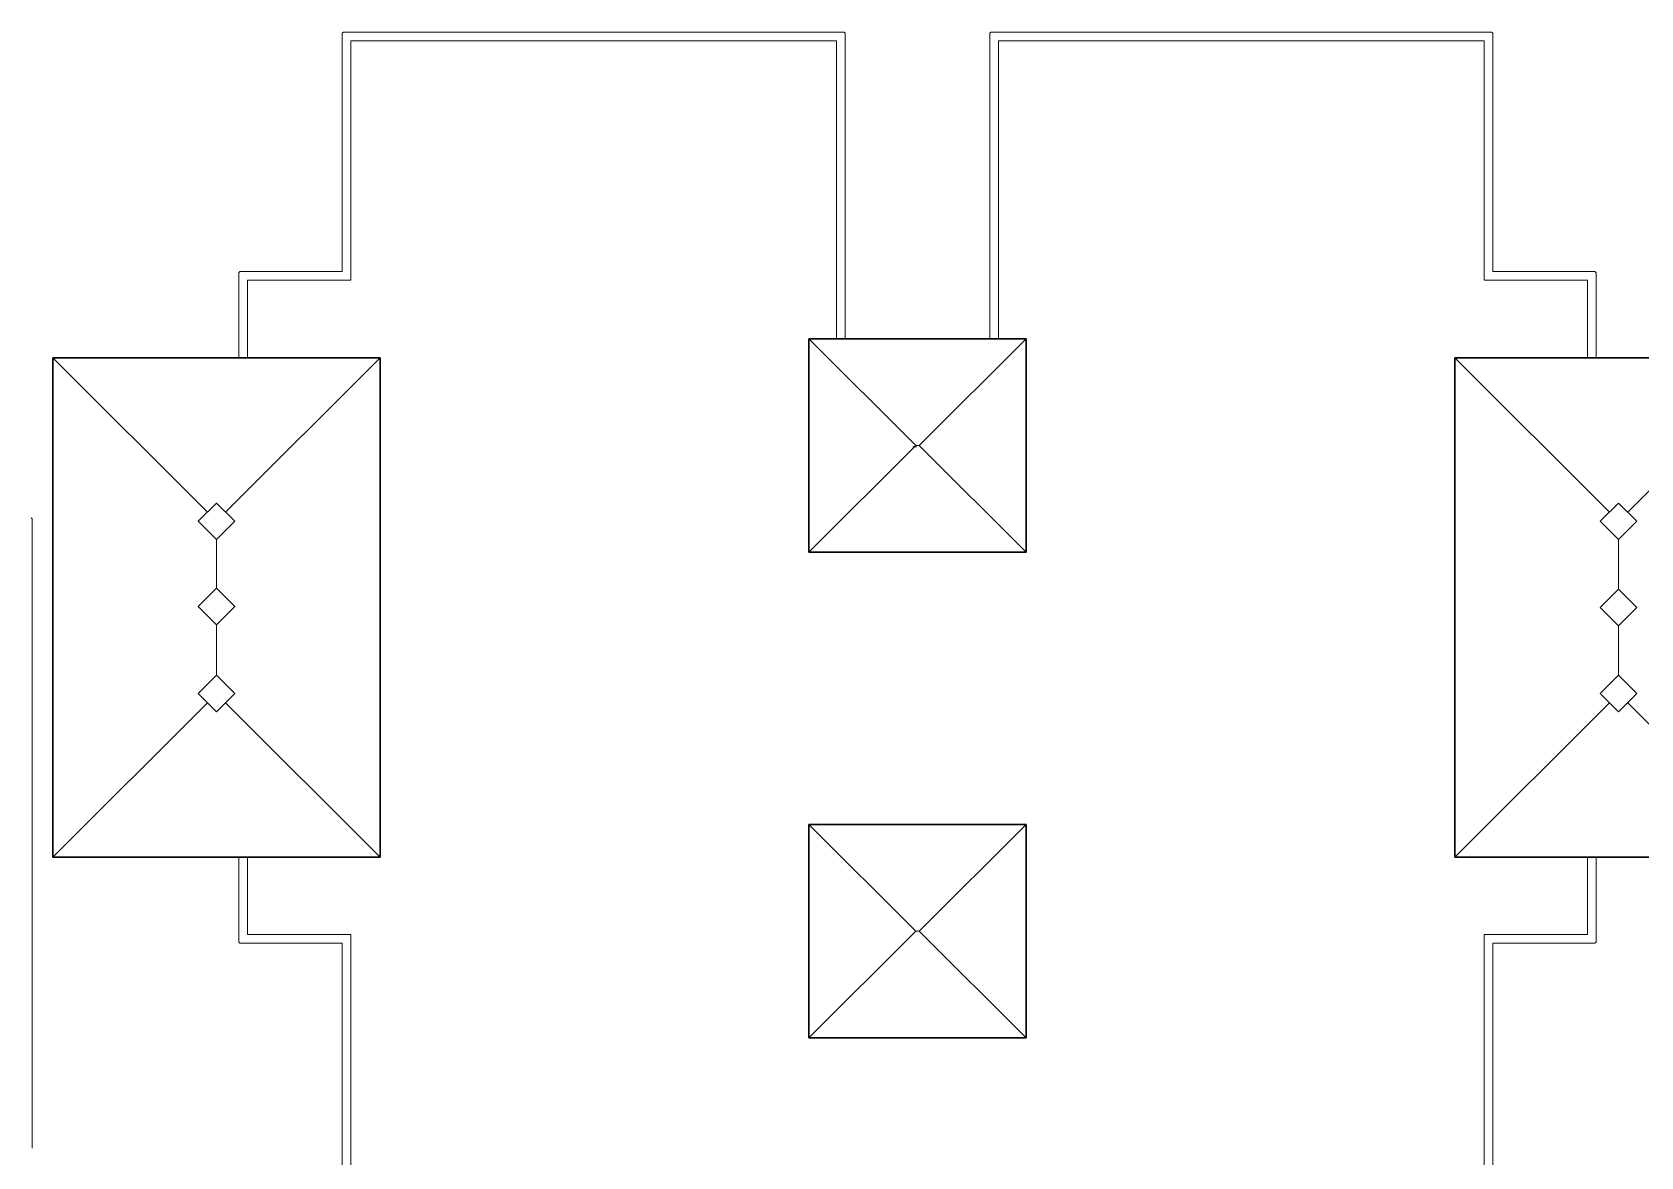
# Model space of a CAD drawing. Header units: inches. Extents: x 1.78 to 8.52, y 2.17 to 6.28.
# Drawn here: x 4.519 to 7.101, y 4.47 to 6.276 of the extents above; entities that cross this region are included whole.
import ezdxf

# ---------------------------------------------------------------- set-up
doc = ezdxf.new("R2010")
doc.units = ezdxf.units.IN
doc.header["$MEASUREMENT"] = 0
doc.layers.add('LEVEL_15', color=7, linetype='Continuous', lineweight=15)
doc.layers.add('LEVEL_57', color=7, linetype='Continuous', lineweight=15)

msp = doc.modelspace()

# ---------------------------------------------------------------- linework, layer by layer
at = {"layer": 'LEVEL_15', "color": 32, "linetype": 'Continuous', "lineweight": 0}
for p, q in [((7.0154, 4.8271), (7.0154, 4.9515)), ((7.0293, 4.8151), (7.0293, 4.9515)), ((6.8495, 4.4566), (6.8495, 4.8271)), ((6.8495, 4.8271), (7.0154, 4.8271)), ((6.8634, 4.4566), (6.8634, 4.8133)), ((6.8634, 4.8133), (7.0274, 4.8133)), ((7.0274, 4.8133), (7.0293, 4.8151))]:
    msp.add_line(p, q, dxfattribs=at)
at = {"layer": 'LEVEL_57', "color": 32, "linetype": 'Continuous', "lineweight": 0}
for p, q in [((5.0163, 6.2742), (5.0181, 6.276)), ((5.0181, 6.276), (5.8219, 6.276)), ((5.8219, 6.276), (5.8237, 6.2742)), ((6.0578, 6.276), (6.056, 6.2742)), ((6.0578, 6.276), (6.8615, 6.276)), ((6.8615, 6.276), (6.8634, 6.2742)), ((5.0163, 5.8916), (5.0163, 6.2742)), ((5.0301, 5.8778), (5.0301, 6.2621)), ((5.0301, 6.2621), (5.8099, 6.2621)), ((5.8099, 6.2621), (5.8099, 5.7838)), ((5.8237, 6.2742), (5.8237, 5.7838)), ((6.056, 6.2742), (6.056, 5.7838)), ((6.0698, 6.2621), (6.0698, 5.7838)), ((6.0698, 6.2621), (6.8495, 6.2621)), ((6.8495, 6.2621), (6.8495, 5.8778)), ((6.8634, 6.2742), (6.8634, 5.8916)), ((4.8504, 5.8898), (4.8522, 5.8916)), ((4.8504, 5.7534), (4.8504, 5.8898)), ((4.8522, 5.8916), (5.0163, 5.8916)), ((6.8634, 5.8916), (7.0274, 5.8916)), ((7.0274, 5.8916), (7.0293, 5.8898)), ((7.0293, 5.8898), (7.0293, 5.7534)), ((4.8642, 5.7534), (4.8642, 5.8778)), ((4.8642, 5.8778), (5.0301, 5.8778)), ((6.8495, 5.8778), (7.0154, 5.8778)), ((7.0154, 5.8778), (7.0154, 5.7534)), ((5.9371, 5.6124), (5.7656, 5.7838)), ((5.9426, 5.6124), (6.114, 5.7838)), ((4.7998, 5.5054), (4.5518, 5.7534)), ((4.8291, 5.5054), (5.0771, 5.7534)), ((7.0505, 5.5054), (6.8025, 5.7534)), ((7.0799, 5.5054), (7.3279, 5.7534)), ((5.7656, 5.4409), (5.9371, 5.6124)), ((5.9325, 5.6104), (5.938, 5.6104)), ((5.9371, 5.6124), (5.9426, 5.6124)), ((6.114, 5.4409), (5.9426, 5.6124)), ((4.8145, 5.52), (4.7851, 5.4907)), ((4.8438, 5.4907), (4.8145, 5.52)), ((7.0652, 5.52), (7.0359, 5.4907)), ((7.0945, 5.4907), (7.0652, 5.52)), ((4.5168, 5.4962), (4.5186, 5.4944)), ((4.5186, 5.4944), (4.5186, 4.4842)), ((4.7851, 5.4907), (4.8145, 5.4614)), ((4.8145, 5.4614), (4.8438, 5.4907)), ((7.0359, 5.4907), (7.0652, 5.4614)), ((7.0652, 5.4614), (7.0945, 5.4907)), ((4.8145, 5.3832), (4.8145, 5.4614)), ((7.0652, 5.3818), (7.0652, 5.4614)), ((4.8145, 5.3832), (4.7851, 5.3538)), ((4.8438, 5.3538), (4.8145, 5.3832)), ((7.0652, 5.3818), (7.0359, 5.3524)), ((7.0945, 5.3524), (7.0652, 5.3818)), ((4.7851, 5.3538), (4.8145, 5.3245)), ((4.8145, 5.3245), (4.8438, 5.3538)), ((7.0359, 5.3524), (7.0652, 5.3231)), ((7.0652, 5.3231), (7.0945, 5.3524)), ((4.8145, 5.2435), (4.8145, 5.3245)), ((7.0652, 5.2435), (7.0652, 5.3231)), ((4.8145, 5.2435), (4.7851, 5.2142)), ((4.8438, 5.2142), (4.8145, 5.2435)), ((7.0652, 5.2435), (7.0359, 5.2142)), ((7.0945, 5.2142), (7.0652, 5.2435)), ((4.5518, 4.9515), (4.7998, 5.1995)), ((4.7851, 5.2142), (4.8145, 5.1849)), ((4.8145, 5.1849), (4.8438, 5.2142)), ((5.0771, 4.9515), (4.8291, 5.1995)), ((6.8025, 4.9515), (7.0505, 5.1995)), ((7.0359, 5.2142), (7.0652, 5.1849)), ((7.0652, 5.1849), (7.0945, 5.2142)), ((7.3279, 4.9515), (7.0799, 5.1995)), ((5.9371, 4.8326), (5.7656, 5.0041)), ((5.9426, 4.8326), (6.114, 5.0041)), ((4.8504, 4.8151), (4.8504, 4.9515)), ((4.8642, 4.8271), (4.8642, 4.9515)), ((5.7656, 4.6612), (5.9371, 4.8326)), ((5.9358, 4.8326), (5.9413, 4.8326)), ((5.9371, 4.8326), (5.9426, 4.8326)), ((6.114, 4.6612), (5.9426, 4.8326)), ((4.8522, 4.8133), (4.8504, 4.8151)), ((5.0163, 4.8133), (4.8522, 4.8133)), ((5.0301, 4.8271), (4.8642, 4.8271)), ((5.0163, 4.4566), (5.0163, 4.8133)), ((5.0301, 4.4566), (5.0301, 4.8271))]:
    msp.add_line(p, q, dxfattribs=at)
at = {"layer": 'LEVEL_57', "color": 32, "linetype": 'Continuous', "lineweight": 30}
for p, q in [((5.7656, 5.7838), (6.114, 5.7838)), ((5.7656, 5.4409), (5.7656, 5.7838)), ((6.114, 5.4409), (6.114, 5.7838)), ((4.5518, 4.9515), (4.5518, 5.7534)), ((4.5518, 5.7534), (5.0771, 5.7534)), ((5.0771, 4.9515), (5.0771, 5.7534)), ((6.8025, 4.9515), (6.8025, 5.7534)), ((6.8025, 5.7534), (7.3279, 5.7534)), ((5.7656, 5.4409), (6.114, 5.4409)), ((5.7656, 5.0041), (6.114, 5.0041)), ((5.7656, 4.6612), (5.7656, 5.0041)), ((6.114, 4.6612), (6.114, 5.0041)), ((4.5518, 4.9515), (5.0771, 4.9515)), ((6.8025, 4.9515), (7.3279, 4.9515)), ((5.7656, 4.6612), (6.114, 4.6612))]:
    msp.add_line(p, q, dxfattribs=at)

doc.saveas('drawing.dxf')
